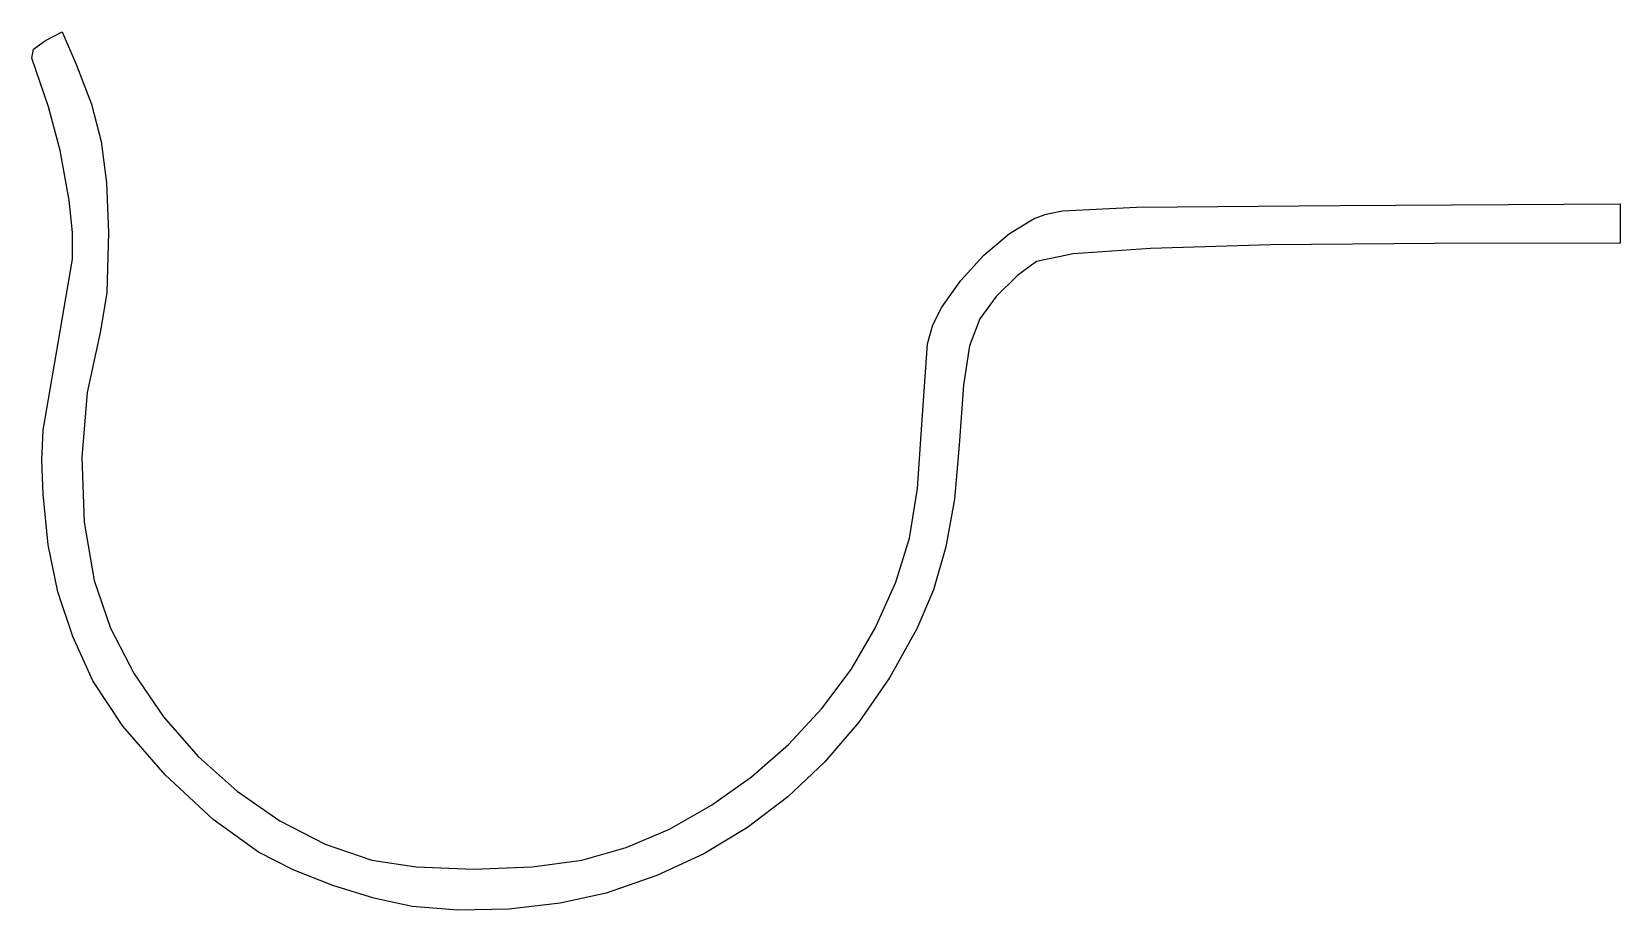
# Model space of a CAD drawing. Extents: x -1 to 92, y 1 to 298.
# Drawn here: x 1.2 to 92.1, y 0.8 to 51.1 of the extents above.
import ezdxf

# ---------------------------------------------------------------- set-up
doc = ezdxf.new("R2010")
doc.units = 0

msp = doc.modelspace()

# ---------------------------------------------------------------- linework, layer by layer
at = {"layer": 'main1'}
for p, q in [((1.99681, 50.5812), (2.94822, 51.073)), ((2.94822, 51.073), (3.77494, 49.1667)), ((1.21227, 49.5546), (1.31903, 50.0787)), ((1.31903, 50.0787), (1.99681, 50.5812)), ((2.17005, 46.7664), (1.21227, 49.5546)), ((3.77494, 49.1667), (4.63256, 46.9344)), ((2.84255, 44.2693), (2.17005, 46.7664)), ((4.63256, 46.9344), (5.18604, 44.786)), ((5.18604, 44.786), (5.49036, 42.4325)), ((3.34877, 41.4311), (2.84255, 44.2693)), ((5.49036, 42.4325), (5.60051, 39.5859)), ((3.54716, 39.5864), (3.34877, 41.4311)), ((60.1651, 40.826), (64.3918, 41.031)), ((64.3918, 41.031), (76.0311, 41.135)), ((76.0311, 41.135), (92.0691, 41.2287)), ((92.0691, 41.2287), (92.0691, 40.0976)), ((57.128, 39.5155), (58.5541, 40.3751)), ((58.5541, 40.3751), (59.2264, 40.6397)), ((59.2264, 40.6397), (60.1651, 40.826)), ((92.0691, 40.0976), (92.0691, 38.9668)), ((3.54173, 38.0611), (3.54716, 39.5864)), ((5.60051, 39.5859), (5.50976, 36.1288)), ((55.677, 38.2921), (57.128, 39.5155)), ((54.3435, 36.8416), (55.677, 38.2921)), ((60.7766, 38.3569), (58.6731, 37.9134)), ((65.2054, 38.6736), (60.7766, 38.3569)), ((72.0639, 38.8683), (65.2054, 38.6736)), ((81.4569, 38.9461), (72.0639, 38.8683)), ((92.0691, 38.9668), (81.4569, 38.9461)), ((2.69795, 33.1528), (3.54173, 38.0611)), ((58.6731, 37.9134), (57.5857, 37.1128)), ((53.2698, 35.3012), (54.3435, 36.8416)), ((57.5857, 37.1128), (56.3768, 35.9201)), ((5.50976, 36.1288), (5.1187, 33.86)), ((56.3768, 35.9201), (55.4436, 34.6416)), ((52.7486, 34.2992), (53.2698, 35.3012)), ((55.4436, 34.6416), (54.8552, 33.0988)), ((5.1187, 33.86), (4.38896, 30.43)), ((52.4446, 33.2063), (52.7486, 34.2992)), ((1.86496, 28.263), (2.69795, 33.1528)), ((52.1207, 28.5991), (52.4446, 33.2063)), ((54.8552, 33.0988), (54.498, 30.8348)), ((4.38896, 30.43), (4.085, 26.6967)), ((54.498, 30.8348), (54.2586, 27.3979)), ((1.78343, 26.5459), (1.86496, 28.263)), ((51.8683, 24.9346), (52.1207, 28.5991)), ((54.2586, 27.3979), (53.9858, 24.3208)), ((1.85491, 24.6039), (1.78343, 26.5459)), ((4.085, 26.6967), (4.21465, 22.9952)), ((2.15352, 21.6961), (1.85491, 24.6039)), ((51.4098, 22.0745), (51.8683, 24.9346)), ((53.9858, 24.3208), (53.4997, 21.585)), ((4.21465, 22.9952), (4.7857, 19.6562)), ((50.6396, 19.5609), (51.4098, 22.0745)), ((2.7106, 19.0132), (2.15352, 21.6961)), ((53.4997, 21.585), (52.7867, 19.1296)), ((4.7857, 19.6562), (5.72251, 16.9336)), ((49.4524, 16.9283), (50.6396, 19.5609)), ((52.7867, 19.1296), (51.8331, 16.8992)), ((3.55232, 16.4547), (2.7106, 19.0132)), ((4.70484, 13.92), (3.55232, 16.4547)), ((5.72251, 16.9336), (7.05995, 14.3142)), ((48.075, 14.5629), (49.4524, 16.9283)), ((51.8331, 16.8992), (50.2647, 14.0973)), ((46.4097, 12.3352), (48.075, 14.5629)), ((6.41947, 11.3218), (4.70484, 13.92)), ((7.05995, 14.3142), (8.74743, 11.851)), ((50.2647, 14.0973), (48.5153, 11.5599)), ((8.74743, 11.851), (10.7343, 9.59407)), ((44.4976, 10.274), (46.4097, 12.3352)), ((8.85168, 8.5278), (6.41947, 11.3218)), ((48.5153, 11.5599), (46.5822, 9.28451)), ((42.3798, 8.41668), (44.4976, 10.274)), ((10.7343, 9.59407), (12.9701, 7.59382)), ((46.5822, 9.28451), (44.4629, 7.27103)), ((11.5787, 5.97457), (8.85168, 8.5278)), ((40.0976, 6.79214), (42.3798, 8.41668)), ((12.9701, 7.59382), (15.404, 5.90049)), ((44.4629, 7.27103), (42.1552, 5.5142)), ((37.692, 5.43483), (40.0976, 6.79214)), ((14.1777, 4.10133), (11.5787, 5.97457)), ((15.404, 5.90049), (17.9856, 4.56964)), ((42.1552, 5.5142), (39.6565, 4.01137)), ((17.9856, 4.56964), (20.6641, 3.64889)), ((35.2038, 4.37914), (37.692, 5.43483)), ((16.1672, 3.09856), (14.1777, 4.10133)), ((20.6641, 3.64889), (23.2083, 3.26525)), ((29.8376, 3.26789), (32.6744, 3.65418)), ((32.6744, 3.65418), (35.2038, 4.37914)), ((39.6565, 4.01137), (36.9641, 2.76518)), ((18.4367, 2.19898), (16.1672, 3.09856)), ((23.2083, 3.26525), (26.4742, 3.14089)), ((26.4742, 3.14089), (29.8376, 3.26789)), ((36.9641, 2.76518), (34.0759, 1.77035)), ((20.7771, 1.47402), (18.4367, 2.19898)), ((22.979, 1.00041), (20.7771, 1.47402)), ((22.9791, 1.00041), (22.979, 1.00041)), ((25.5822, 0.78346), (22.9791, 1.00041)), ((31.4407, 1.18827), (28.5059, 0.85489)), ((34.0759, 1.77035), (31.4407, 1.18827)), ((28.5059, 0.85489), (25.5822, 0.78346))]:
    msp.add_line(p, q, dxfattribs=at)

doc.saveas('drawing.dxf')
